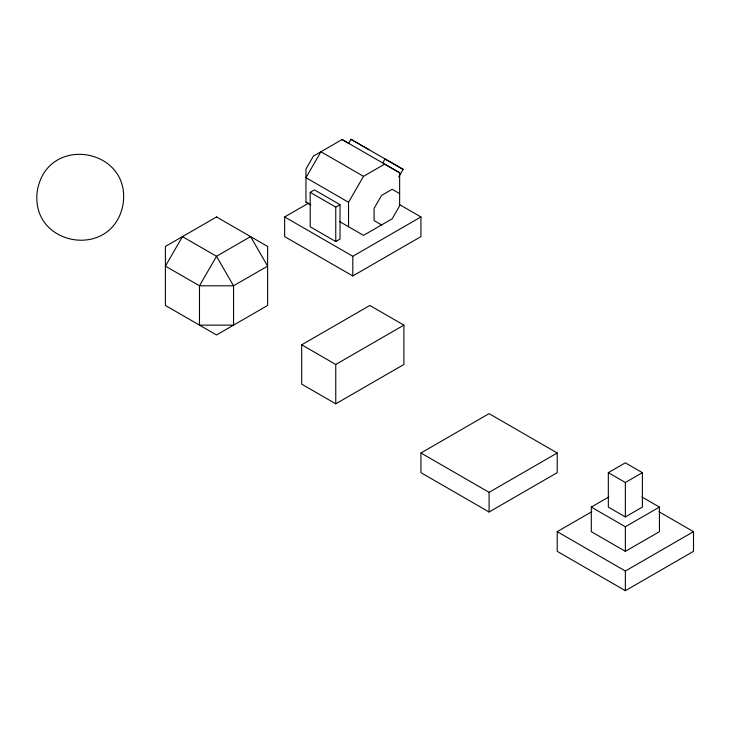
<?xml version="1.0" encoding="UTF-8"?>
<svg xmlns="http://www.w3.org/2000/svg" width="730" height="730" viewBox="0 0 730 730"><rect width="100%" height="100%" fill="white"/><g stroke="black" fill="none" stroke-linecap="round" stroke-linejoin="round"><path stroke-width="1.09" d="M320.917 151.749L305.952 177.682L348.538 202.265L348.538 226.701M348.538 202.265L363.504 176.341L384.673 164.122L399.638 172.754L399.638 205.851L392.165 218.808L363.504 235.352L339.824 221.674M398.726 176.943L403.106 169.36L350.966 139.321L348.776 143.089M382.849 162.763L385.038 158.985L403.106 169.36M348.63 143.308L342.087 139.53L313.435 156.074L305.952 169.031L305.952 202.119L310.788 204.92M310.204 192.355L314.466 189.9L340.016 204.646L340.016 239.075L335.763 241.53L310.204 226.784L310.204 192.355L335.763 207.11L340.016 204.646M399.21 204.4L420.936 216.947L420.936 236.62L352.8 275.958L284.654 236.62L284.654 216.947L308.352 203.259M284.654 216.947L352.8 256.285L420.936 216.947M301.691 344.806L369.827 305.459L403.9 325.133L403.9 364.471L335.763 403.818L301.691 384.144L301.691 344.806L335.763 364.471L403.9 325.133M420.936 452.992L489.082 413.645L557.218 452.992L557.218 472.657L489.082 512.004L420.936 472.657L420.936 452.992L489.082 492.33L557.218 452.992M608.327 472.657L625.364 462.82L642.391 472.657L642.391 507.085L625.364 516.922L608.327 507.085L608.327 472.657L625.364 482.493L642.391 472.657M641.907 496.966L659.427 507.085L659.427 531.668L625.364 551.342L591.291 531.668L591.291 507.085L608.811 496.966M658.934 511.712L693.5 531.668L693.5 551.342L625.364 590.68L557.218 551.342L557.218 531.668L591.784 511.712M591.291 507.085L625.364 526.75L659.427 507.085M557.218 531.668L625.364 571.015L693.5 531.668M350.966 139.321L369.042 149.686M342.087 139.53L399.638 172.764M399.638 193.623L392.165 189.298L381.571 195.412L374.088 208.369L374.088 220.597L381.571 224.922M320.917 151.749L363.504 176.341M305.952 202.128L310.624 204.82M625.364 482.493L625.364 516.922M625.364 526.75L625.364 551.342M625.364 571.015L625.364 590.68M489.082 492.33L489.082 512.004M352.8 256.285L352.8 275.958M335.763 207.11L335.763 241.53M335.763 364.471L335.763 403.818M37.522 189.581C28.251 245.901 111.891 261.094 122.941 204.966C132.221 148.646 48.572 133.453 37.522 189.581M182.445 236.611L165.409 266.121L199.482 285.795L233.545 285.795L267.618 266.121L250.582 236.611L216.518 256.285L199.482 285.795L199.482 325.133L233.545 325.133L233.545 285.795L216.518 256.285L182.445 236.611M216.518 216.947L165.409 246.448L165.409 305.459L216.518 334.97L267.618 305.459L267.618 246.448L216.518 216.947"/></g></svg>
